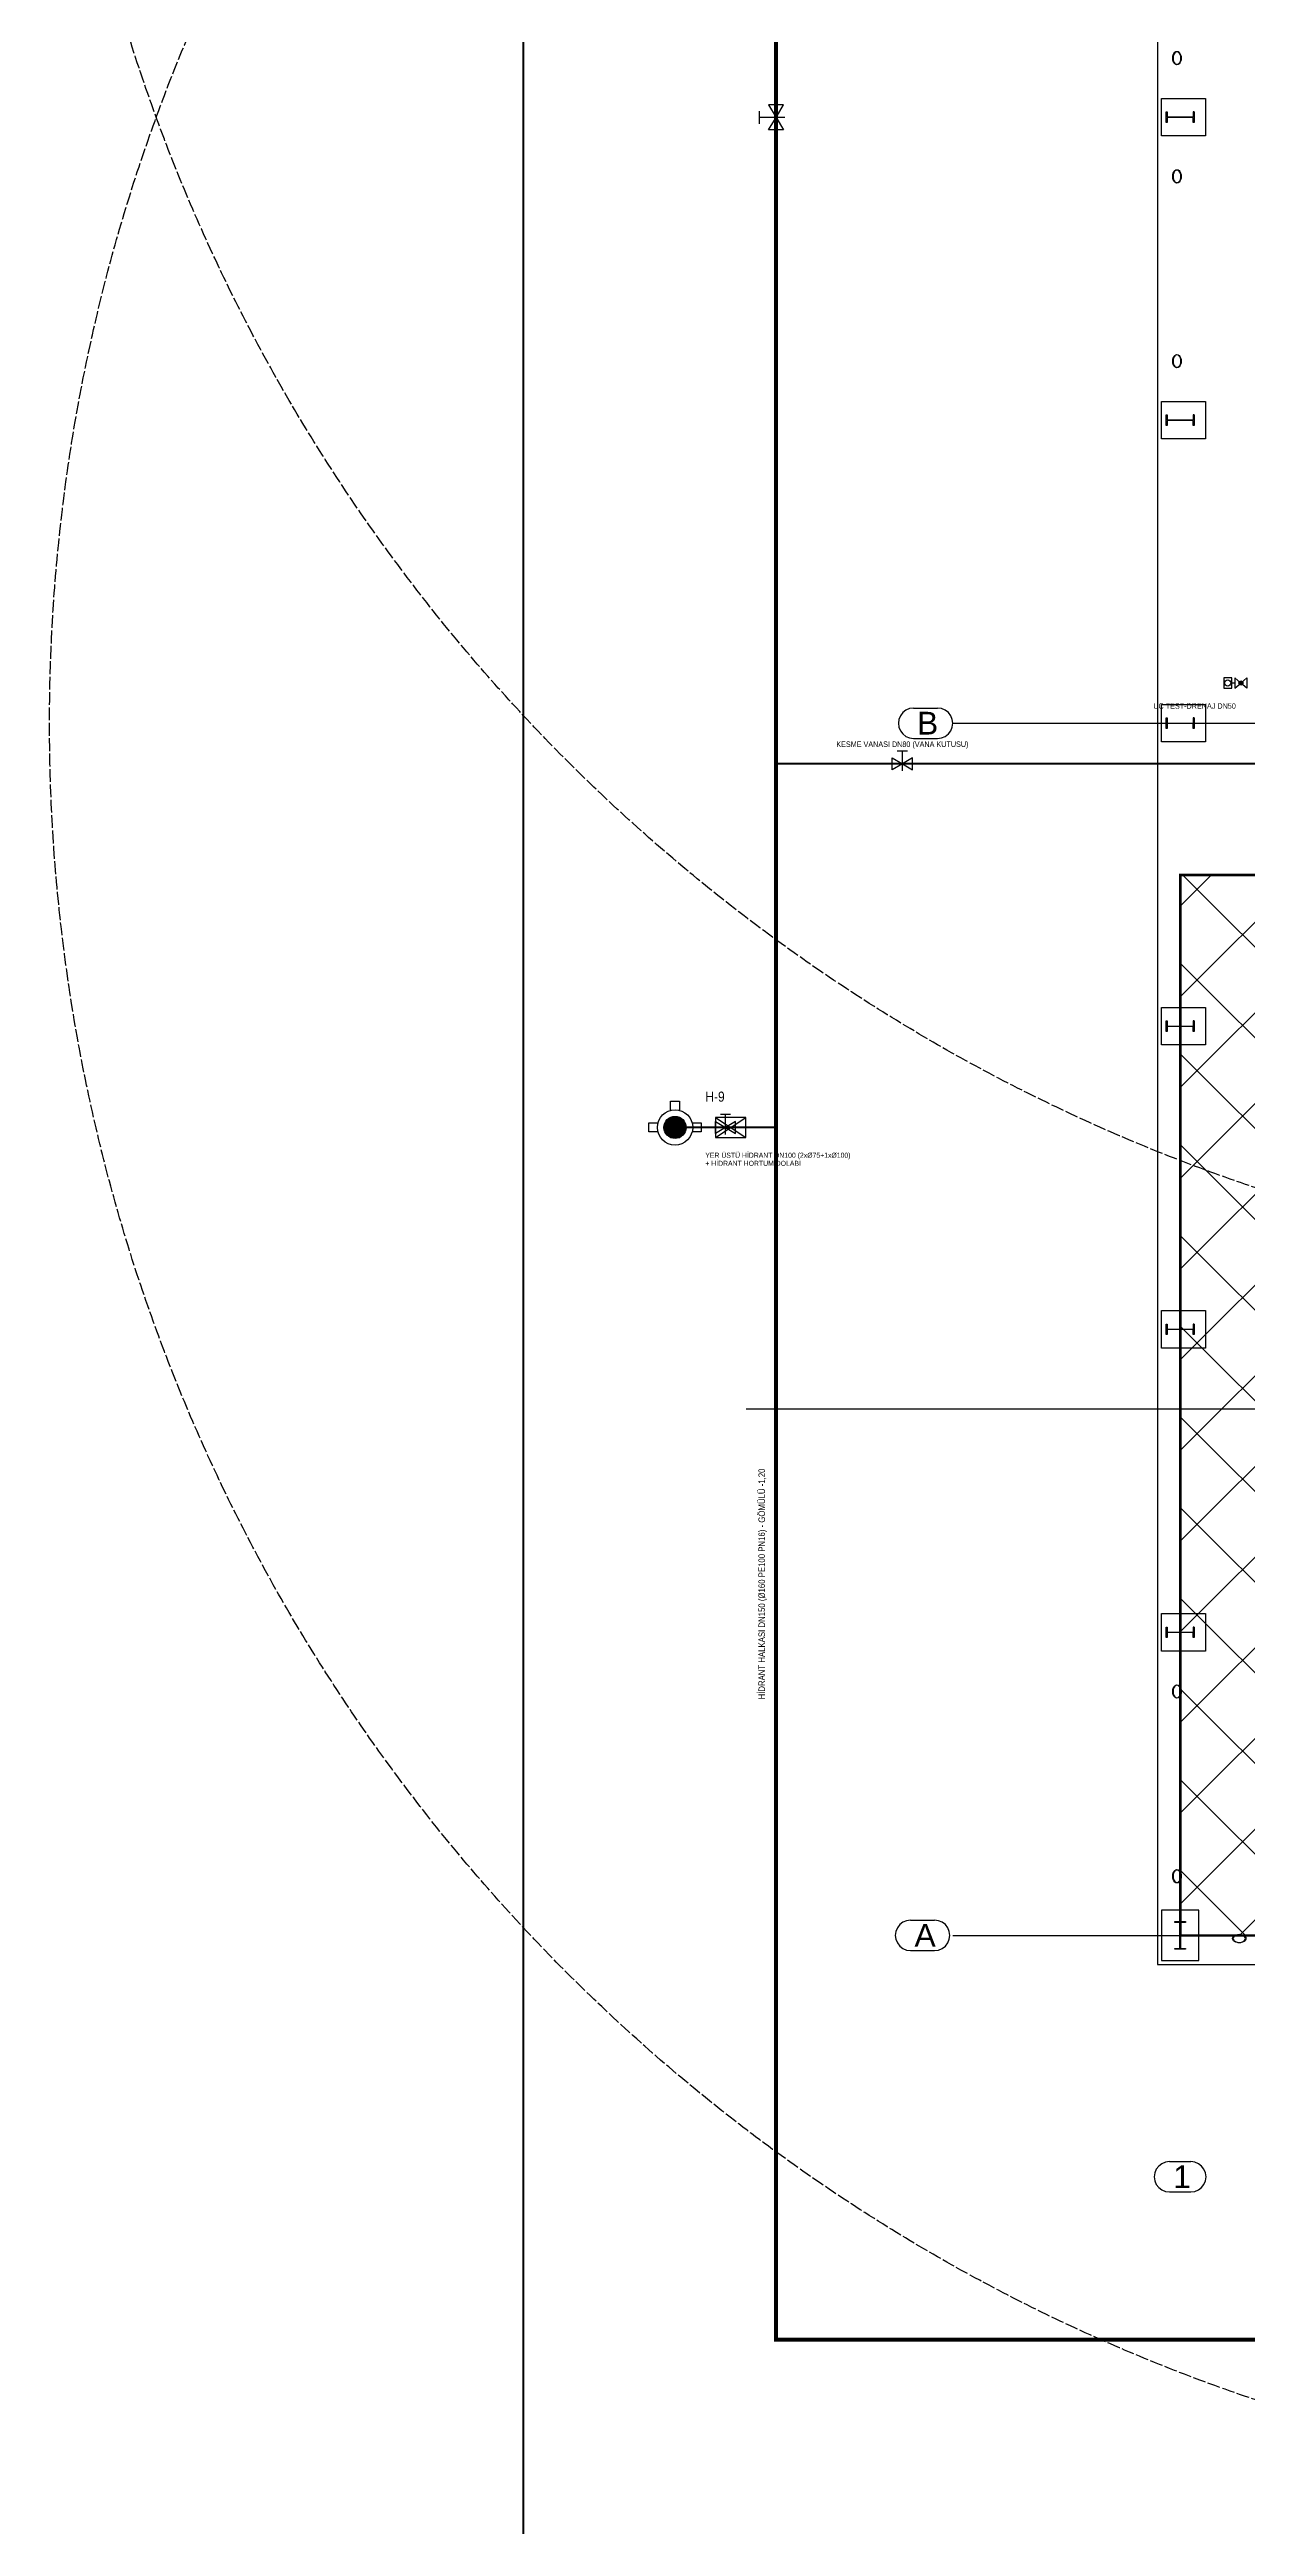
# Model space of a CAD drawing. Header units: centimetres. Extents: x 183171 to 202211, y -17274 to 19108.
# Drawn here: x 183171 to 185542, y 7086 to 11990 of the extents above; entities that cross this region are included whole.
import ezdxf
from ezdxf.enums import TextEntityAlignment as Align

# ---------------------------------------------------------------- set-up
doc = ezdxf.new("R2010")
doc.units = ezdxf.units.CM
doc.header["$LTSCALE"] = 20
doc.linetypes.add('DASHED', pattern=[1.524, 1.27, -0.254])
for name, color, linetype in [('ROTAS-MIMARI', 8, 'CONTINUOUS'), ('ROTAS-MIMARI-AKS', 8, 'CONTINUOUS'), ('ROTAS-MIMARI-KOLON', 8, 'CONTINUOUS'), ('ROTAS-PAFTA', 7, 'CONTINUOUS'), ('ROTAS-YANGIN-ALAN', 6, 'CONTINUOUS'), ('ROTAS-YANGIN-CAP', 2, 'CONTINUOUS'), ('ROTAS-YANGIN-DOLAP', 30, 'CONTINUOUS'), ('ROTAS-YANGIN-DOLAP-BORU', 30, 'CONTINUOUS'), ('ROTAS-YANGIN-DOLAP-ETKI', 9, 'DASHED'), ('ROTAS-YANGIN-HIDRANT', 4, 'CONTINUOUS'), ('ROTAS-YANGIN-HIDRANT-BORU', 4, 'DASHED'), ('ROTAS-YANGIN-SEMBOL', 1, 'CONTINUOUS'), ('ROTAS-YANGIN-YAZI', 7, 'CONTINUOUS')]:
    doc.layers.add(name, color=color, linetype=linetype)
doc.styles.add('ROTAS', font='arial.ttf')

# ---------------------------------------------------------------- blocks, each defined once
blk = doc.blocks.new('ROTAS-SMB-TEST-DRENAJ')
h = blk.add_hatch(color=256)
h.dxf.hatch_style = 1
h.paths.add_polyline_path([(-3, 0), (-3.1, 0.6), (-3.4, 1.2), (-3.8, 1.6), (-4.4, 1.9), (-5, 2), (-5.6, 1.9), (-6.2, 1.6), (-6.6, 1.2), (-6.9, 0.6), (-7, 0), (-6.9, -0.6), (-6.6, -1.2), (-6.2, -1.6), (-5.6, -1.9), (-5, -2), (-4.4, -1.9), (-3.8, -1.6), (-3.4, -1.2), (-3.1, -0.6)])
blk.add_line((1, 0), (4, 0))
for points in [[(-11, -5), (-11, 5), (-5, 0)], [(1, -5), (1, 5), (-5, 0)], [(4, -5), (12, -5), (12, 5), (4, 5)]]:
    blk.add_lwpolyline(points, close=True)
for centre, radius in [((-5, 0), 2), ((8, 0), 3)]:
    blk.add_circle(centre, radius)
blk = doc.blocks.new('ROTAS-SMB-KELEBEK')
for p, q in [((-5, 13), (5, 13)), ((0, 7), (0, 13)), ((0, -7), (0, 7))]:
    blk.add_line(p, q)
for points in [[(-10, -6), (-10, 6), (0, 0)], [(10, -6), (10, 6), (0, 0)]]:
    blk.add_lwpolyline(points, close=True)
blk = doc.blocks.new('ROTAS-SMB-HIDRANT')
h = blk.add_hatch(color=256)
h.dxf.hatch_style = 1
h.paths.add_polyline_path([(22, 0), (19.1, 11), (11, 19.1), (0, 22), (-11, 19.1), (-19.1, 11), (-22, 0), (-19.1, -11), (-11, -19.1), (0, -22), (11, -19.1), (19.1, -11)])
for points in [[(-9, 35), (-9, 52), (9, 52), (9, 35)], [(-35, -9), (-52, -9), (-52, 9), (-35, 9)], [(35, 9), (52, 9), (52, -9), (35, -9)]]:
    blk.add_lwpolyline(points)
for radius in [35, 22]:
    blk.add_circle((0, 0), radius)
blk = doc.blocks.new('ROTAS-SMB-HORTUM-DOLABI')
for p, q in [((-30, -20), (30, 20)), ((-30, 20), (30, -20))]:
    blk.add_line(p, q)
blk.add_lwpolyline([(-30, -20), (30, -20), (30, 20), (-30, 20)], close=True)

msp = doc.modelspace()

# ---------------------------------------------------------------- hatches: boundary and pattern name
at = {"layer": 'ROTAS-YANGIN-ALAN'}
h = msp.add_hatch(dxfattribs=at)
h.set_pattern_fill('ANSI37', scale=40)
h.paths.add_polyline_path([(185409, 8256), (186909, 8256), (186909, 10356), (185409, 10356)])

# ---------------------------------------------------------------- linework, layer by layer
at = {"layer": 'ROTAS-MIMARI'}
for points in [[(185364.3, 15501.3), (185364.3, 8198.8)], [(185371.8, 11893.3), (185458.8, 11893.3), (185458.8, 11819.3), (185371.8, 11819.3), (185371.8, 11893.3)], [(185371.8, 11293.3), (185458.8, 11293.3), (185458.8, 11219.3), (185371.8, 11219.3), (185371.8, 11293.3)], [(185371.8, 10693.3), (185458.8, 10693.3), (185458.8, 10619.3), (185371.8, 10619.3), (185371.8, 10693.3)], [(185371.8, 10093.3), (185458.8, 10093.3), (185458.8, 10019.3), (185371.8, 10019.3), (185371.8, 10093.3)], [(185371.8, 9493.3), (185458.8, 9493.3), (185458.8, 9419.3), (185371.8, 9419.3), (185371.8, 9493.3)], [(184549.9, 9299), (200448.5, 9299)], [(185371.8, 8893.3), (185458.8, 8893.3), (185458.8, 8819.3), (185371.8, 8819.3), (185371.8, 8893.3)], [(185445.8, 8306.3), (185371.8, 8306.3), (185371.8, 8206.3), (185445.8, 8206.3), (185445.8, 8306.3)], [(185364.3, 8198.8), (197408.8, 8198.8)]]:
    msp.add_lwpolyline(points, dxfattribs=at)
at = {"layer": 'ROTAS-MIMARI-AKS'}
for points in [[(184881, 10686.3), (184873.2, 10685.2), (184866, 10682.2), (184859.7, 10677.5), (184855, 10671.3), (184852, 10664), (184851, 10656.3), (184852, 10648.5), (184855, 10641.3), (184859.7, 10635.1), (184866, 10630.3), (184873.2, 10627.3), (184881, 10626.3)], [(184881, 10686.3), (184928.8, 10686.3)], [(184928.8, 10626.3), (184936.5, 10627.3), (184943.8, 10630.3), (184950, 10635.1), (184954.8, 10641.3), (184957.8, 10648.5), (184958.8, 10656.3), (184957.8, 10664), (184954.8, 10671.3), (184950, 10677.5), (184943.8, 10682.2), (184936.5, 10685.2), (184928.8, 10686.3)], [(184958.8, 10656.3), (200258.8, 10656.3)], [(184881, 10626.3), (184928.8, 10626.3)], [(184875, 8286.3), (184867.3, 8285.2), (184860, 8282.2), (184853.8, 8277.5), (184849.1, 8271.3), (184846.1, 8264), (184845, 8256.3), (184846.1, 8248.5), (184849.1, 8241.3), (184853.8, 8235.1), (184860, 8230.3), (184867.3, 8227.3), (184875, 8226.3)], [(184875, 8286.3), (184922.9, 8286.3)], [(184922.9, 8226.3), (184930.6, 8227.3), (184937.9, 8230.3), (184944.1, 8235.1), (184948.8, 8241.3), (184951.8, 8248.5), (184952.9, 8256.3), (184951.8, 8264), (184948.8, 8271.3), (184944.1, 8277.5), (184937.9, 8282.2), (184930.6, 8285.2), (184922.9, 8286.3)], [(184958.8, 8256.3), (200258.8, 8256.3)], [(184875, 8226.3), (184922.9, 8226.3)], [(185387.6, 7808.3), (185379.8, 7807.2), (185372.6, 7804.2), (185366.4, 7799.5), (185361.6, 7793.3), (185358.6, 7786), (185357.6, 7778.3), (185358.6, 7770.5), (185361.6, 7763.3), (185366.4, 7757), (185372.6, 7752.3), (185379.8, 7749.3), (185387.6, 7748.3)], [(185387.6, 7808.3), (185430, 7808.3)], [(185430, 7748.3), (185437.7, 7749.3), (185445, 7752.3), (185451.2, 7757), (185455.9, 7763.3), (185458.9, 7770.5), (185460, 7778.3), (185458.9, 7786), (185455.9, 7793.3), (185451.2, 7799.5), (185445, 7804.2), (185437.7, 7807.2), (185430, 7808.3)], [(185387.6, 7748.3), (185430, 7748.3)]]:
    msp.add_lwpolyline(points, dxfattribs=at)
at = {"layer": 'ROTAS-MIMARI-KOLON'}
for points in [[(185394.1, 11973.4), (185394.4, 11976.8)], [(185394.4, 11970), (185394.1, 11973.4)], [(185394.4, 11976.8), (185395.2, 11980)], [(185395.2, 11966.8), (185394.4, 11970)], [(185395, 11976.5), (185394.7, 11973.4)], [(185394.7, 11973.4), (185395, 11970.2)], [(185395.8, 11979.5), (185395, 11976.5)], [(185395, 11970.2), (185395.8, 11967.2)], [(185395.2, 11980), (185396.6, 11982.7)], [(185396.6, 11964), (185395.2, 11966.8)], [(185397, 11982), (185395.8, 11979.5)], [(185395.8, 11967.2), (185397, 11964.7)], [(185396.6, 11982.7), (185398.3, 11984.8)], [(185398.6, 11984), (185397, 11982)], [(185398.3, 11984.8), (185400.4, 11986.1)], [(185400.5, 11985.2), (185398.6, 11984)], [(185400.4, 11986.1), (185402.5, 11986.6)], [(185402.5, 11985.6), (185400.5, 11985.2)], [(185402.5, 11986.6), (185404.7, 11986.1)], [(185404.6, 11985.2), (185402.5, 11985.6)], [(185406.4, 11984), (185404.6, 11985.2)], [(185404.7, 11986.1), (185406.7, 11984.8)], [(185408.1, 11982), (185406.4, 11984)], [(185406.7, 11984.8), (185408.5, 11982.7)], [(185409.3, 11979.5), (185408.1, 11982)], [(185408.1, 11964.7), (185409.3, 11967.2)], [(185408.5, 11982.7), (185409.8, 11980)], [(185409.8, 11966.8), (185408.5, 11964)], [(185410.1, 11976.5), (185409.3, 11979.5)], [(185409.3, 11967.2), (185410.1, 11970.2)], [(185409.8, 11980), (185410.7, 11976.8)], [(185410.7, 11970), (185409.8, 11966.8)], [(185410.7, 11976.8), (185410.1, 11976.2)], [(185410.3, 11973.4), (185410.1, 11976.5)], [(185410.1, 11970.2), (185410.3, 11973.4)], [(185410.7, 11976.8), (185410.9, 11973.4)], [(185410.9, 11973.4), (185410.7, 11970)], [(185398.3, 11961.9), (185396.6, 11964)], [(185397, 11964.7), (185398.6, 11962.8)], [(185397.7, 11963.8), (185397.2, 11963.3)], [(185400.4, 11960.6), (185398.3, 11961.9)], [(185398.6, 11962.8), (185400.5, 11961.5)], [(185402.5, 11960.2), (185400.4, 11960.6)], [(185400.5, 11961.5), (185402.5, 11961.1)], [(185402.5, 11961.1), (185404.6, 11961.5)], [(185404.7, 11960.6), (185402.5, 11960.2)], [(185404.6, 11961.5), (185406.4, 11962.8)], [(185406.7, 11961.9), (185404.7, 11960.6)], [(185406.4, 11962.8), (185408.1, 11964.7)], [(185408.5, 11964), (185406.7, 11961.9)], [(185381.3, 11845.8), (185381.3, 11866.8)], [(185381.3, 11866.8), (185383, 11866.8)], [(185383, 11845.8), (185381.3, 11845.8)], [(185383, 11866.8), (185383, 11856.8)], [(185383, 11856.8), (185434.6, 11856.8)], [(185434.6, 11855.7), (185383, 11855.7)], [(185383, 11855.7), (185383, 11845.8)], [(185436.3, 11866.8), (185434.6, 11866.8)], [(185434.6, 11866.8), (185434.6, 11856.8)], [(185434.6, 11845.8), (185434.6, 11855.7)], [(185436.3, 11845.8), (185434.6, 11845.8)], [(185436.3, 11866.8), (185436.3, 11845.8)], [(185394.1, 11739.2), (185394.4, 11742.6)], [(185394.4, 11735.7), (185394.1, 11739.2)], [(185394.4, 11742.6), (185395.2, 11745.8)], [(185395.2, 11732.6), (185394.4, 11735.7)], [(185395, 11742.3), (185394.7, 11739.2)], [(185394.7, 11739.2), (185395, 11736)], [(185395.8, 11745.3), (185395, 11742.3)], [(185395, 11736), (185395.8, 11733)], [(185395.2, 11745.8), (185396.6, 11748.5)], [(185396.6, 11729.8), (185395.2, 11732.6)], [(185397, 11747.8), (185395.8, 11745.3)], [(185395.8, 11733), (185397, 11730.5)], [(185396.6, 11748.5), (185398.3, 11750.6)], [(185398.3, 11727.7), (185396.6, 11729.8)], [(185398.6, 11749.8), (185397, 11747.8)], [(185397, 11730.5), (185398.6, 11728.6)], [(185397.7, 11729.6), (185397.2, 11729.1)], [(185398.3, 11750.6), (185400.4, 11751.9)], [(185400.4, 11726.4), (185398.3, 11727.7)], [(185400.5, 11751), (185398.6, 11749.8)], [(185398.6, 11728.6), (185400.5, 11727.3)], [(185400.4, 11751.9), (185402.5, 11752.4)], [(185402.5, 11726), (185400.4, 11726.4)], [(185402.5, 11751.4), (185400.5, 11751)], [(185400.5, 11727.3), (185402.5, 11726.9)], [(185402.5, 11752.4), (185404.7, 11751.9)], [(185404.6, 11751), (185402.5, 11751.4)], [(185402.5, 11726.9), (185404.6, 11727.3)], [(185404.7, 11726.4), (185402.5, 11726)], [(185406.4, 11749.8), (185404.6, 11751)], [(185404.6, 11727.3), (185406.4, 11728.6)], [(185404.7, 11751.9), (185406.7, 11750.6)], [(185406.7, 11727.7), (185404.7, 11726.4)], [(185408.1, 11747.8), (185406.4, 11749.8)], [(185406.4, 11728.6), (185408.1, 11730.5)], [(185406.7, 11750.6), (185408.5, 11748.5)], [(185408.5, 11729.8), (185406.7, 11727.7)], [(185409.3, 11745.3), (185408.1, 11747.8)], [(185408.1, 11730.5), (185409.3, 11733)], [(185408.5, 11748.5), (185409.8, 11745.8)], [(185409.8, 11732.6), (185408.5, 11729.8)], [(185410.1, 11742.3), (185409.3, 11745.3)], [(185409.3, 11733), (185410.1, 11736)], [(185409.8, 11745.8), (185410.7, 11742.6)], [(185410.7, 11735.7), (185409.8, 11732.6)], [(185410.7, 11742.6), (185410.1, 11742)], [(185410.3, 11739.2), (185410.1, 11742.3)], [(185410.1, 11736), (185410.3, 11739.2)], [(185410.7, 11742.6), (185410.9, 11739.2)], [(185410.9, 11739.2), (185410.7, 11735.7)], [(185394.4, 11376.8), (185395.2, 11380)], [(185395.8, 11379.5), (185395, 11376.5)], [(185395.2, 11380), (185396.6, 11382.7)], [(185397, 11382), (185395.8, 11379.5)], [(185396.6, 11382.7), (185398.3, 11384.8)], [(185398.6, 11384), (185397, 11382)], [(185398.3, 11384.8), (185400.4, 11386.1)], [(185400.5, 11385.2), (185398.6, 11384)], [(185400.4, 11386.1), (185402.5, 11386.6)], [(185402.5, 11385.6), (185400.5, 11385.2)], [(185402.5, 11386.6), (185404.7, 11386.1)], [(185404.6, 11385.2), (185402.5, 11385.6)], [(185406.4, 11384), (185404.6, 11385.2)], [(185404.7, 11386.1), (185406.7, 11384.8)], [(185408.1, 11382), (185406.4, 11384)], [(185406.7, 11384.8), (185408.5, 11382.7)], [(185409.3, 11379.5), (185408.1, 11382)], [(185408.5, 11382.7), (185409.8, 11380)], [(185410.1, 11376.5), (185409.3, 11379.5)], [(185409.8, 11380), (185410.7, 11376.8)], [(185394.1, 11373.4), (185394.4, 11376.8)], [(185394.4, 11370), (185394.1, 11373.4)], [(185395.2, 11366.8), (185394.4, 11370)], [(185395, 11376.5), (185394.7, 11373.4)], [(185394.7, 11373.4), (185395, 11370.2)], [(185395, 11370.2), (185395.8, 11367.2)], [(185396.6, 11364), (185395.2, 11366.8)], [(185395.8, 11367.2), (185397, 11364.7)], [(185398.3, 11361.9), (185396.6, 11364)], [(185397, 11364.7), (185398.6, 11362.8)], [(185397.7, 11363.8), (185397.2, 11363.3)], [(185400.4, 11360.6), (185398.3, 11361.9)], [(185398.6, 11362.8), (185400.5, 11361.5)], [(185402.5, 11360.2), (185400.4, 11360.6)], [(185400.5, 11361.5), (185402.5, 11361.1)], [(185402.5, 11361.1), (185404.6, 11361.5)], [(185404.7, 11360.6), (185402.5, 11360.2)], [(185404.6, 11361.5), (185406.4, 11362.8)], [(185406.7, 11361.9), (185404.7, 11360.6)], [(185406.4, 11362.8), (185408.1, 11364.7)], [(185408.5, 11364), (185406.7, 11361.9)], [(185408.1, 11364.7), (185409.3, 11367.2)], [(185409.8, 11366.8), (185408.5, 11364)], [(185409.3, 11367.2), (185410.1, 11370.2)], [(185410.7, 11370), (185409.8, 11366.8)], [(185410.7, 11376.8), (185410.1, 11376.2)], [(185410.3, 11373.4), (185410.1, 11376.5)], [(185410.1, 11370.2), (185410.3, 11373.4)], [(185410.7, 11376.8), (185410.9, 11373.4)], [(185410.9, 11373.4), (185410.7, 11370)], [(185381.3, 11245.8), (185381.3, 11266.8)], [(185381.3, 11266.8), (185383, 11266.8)], [(185383, 11245.8), (185381.3, 11245.8)], [(185383, 11266.8), (185383, 11256.8)], [(185383, 11256.8), (185434.6, 11256.8)], [(185434.6, 11255.7), (185383, 11255.7)], [(185383, 11255.7), (185383, 11245.8)], [(185436.3, 11266.8), (185434.6, 11266.8)], [(185434.6, 11266.8), (185434.6, 11256.8)], [(185434.6, 11245.8), (185434.6, 11255.7)], [(185436.3, 11245.8), (185434.6, 11245.8)], [(185436.3, 11266.8), (185436.3, 11245.8)], [(185381.3, 10645.8), (185381.3, 10666.8)], [(185381.3, 10666.8), (185383, 10666.8)], [(185383, 10645.8), (185381.3, 10645.8)], [(185383, 10666.8), (185383, 10656.8)], [(185383, 10656.8), (185434.6, 10656.8)], [(185434.6, 10655.7), (185383, 10655.7)], [(185383, 10655.7), (185383, 10645.8)], [(185436.3, 10666.8), (185434.6, 10666.8)], [(185434.6, 10666.8), (185434.6, 10656.8)], [(185434.6, 10645.8), (185434.6, 10655.7)], [(185436.3, 10645.8), (185434.6, 10645.8)], [(185436.3, 10666.8), (185436.3, 10645.8)], [(185381.3, 10045.8), (185381.3, 10066.8)], [(185381.3, 10066.8), (185383, 10066.8)], [(185383, 10066.8), (185383, 10056.8)], [(185383, 10056.8), (185434.6, 10056.8)], [(185434.6, 10055.7), (185383, 10055.7)], [(185383, 10055.7), (185383, 10045.8)], [(185436.3, 10066.8), (185434.6, 10066.8)], [(185434.6, 10066.8), (185434.6, 10056.8)], [(185434.6, 10045.8), (185434.6, 10055.7)], [(185436.3, 10066.8), (185436.3, 10045.8)], [(185383, 10045.8), (185381.3, 10045.8)], [(185436.3, 10045.8), (185434.6, 10045.8)], [(185381.3, 9445.8), (185381.3, 9466.8)], [(185381.3, 9466.8), (185383, 9466.8)], [(185383, 9466.8), (185383, 9456.8)], [(185436.3, 9466.8), (185434.6, 9466.8)], [(185434.6, 9466.8), (185434.6, 9456.8)], [(185436.3, 9466.8), (185436.3, 9445.8)], [(185383, 9445.8), (185381.3, 9445.8)], [(185383, 9456.8), (185434.6, 9456.8)], [(185434.6, 9455.7), (185383, 9455.7)], [(185383, 9455.7), (185383, 9445.8)], [(185434.6, 9445.8), (185434.6, 9455.7)], [(185436.3, 9445.8), (185434.6, 9445.8)], [(185381.3, 8845.8), (185381.3, 8866.8)], [(185381.3, 8866.8), (185383, 8866.8)], [(185383, 8845.8), (185381.3, 8845.8)], [(185383, 8866.8), (185383, 8856.8)], [(185383, 8856.8), (185434.6, 8856.8)], [(185434.6, 8855.7), (185383, 8855.7)], [(185383, 8855.7), (185383, 8845.8)], [(185436.3, 8866.8), (185434.6, 8866.8)], [(185434.6, 8866.8), (185434.6, 8856.8)], [(185434.6, 8845.8), (185434.6, 8855.7)], [(185436.3, 8845.8), (185434.6, 8845.8)], [(185436.3, 8866.8), (185436.3, 8845.8)], [(185394.1, 8739.2), (185394.4, 8742.6)], [(185394.4, 8735.7), (185394.1, 8739.2)], [(185394.4, 8742.6), (185395.2, 8745.8)], [(185395.2, 8732.6), (185394.4, 8735.7)], [(185395, 8742.3), (185394.7, 8739.2)], [(185394.7, 8739.2), (185395, 8736)], [(185395.8, 8745.3), (185395, 8742.3)], [(185395, 8736), (185395.8, 8733)], [(185395.2, 8745.8), (185396.6, 8748.5)], [(185396.6, 8729.8), (185395.2, 8732.6)], [(185397, 8747.8), (185395.8, 8745.3)], [(185395.8, 8733), (185397, 8730.5)], [(185396.6, 8748.5), (185398.3, 8750.6)], [(185398.3, 8727.7), (185396.6, 8729.8)], [(185398.6, 8749.8), (185397, 8747.8)], [(185397, 8730.5), (185398.6, 8728.6)], [(185398.3, 8750.6), (185400.4, 8751.9)], [(185400.5, 8751), (185398.6, 8749.8)], [(185400.4, 8751.9), (185402.5, 8752.4)], [(185402.5, 8751.4), (185400.5, 8751)], [(185402.5, 8752.4), (185404.7, 8751.9)], [(185404.6, 8751), (185402.5, 8751.4)], [(185406.4, 8749.8), (185404.6, 8751)], [(185404.7, 8751.9), (185406.7, 8750.6)], [(185408.1, 8747.8), (185406.4, 8749.8)], [(185406.4, 8728.6), (185408.1, 8730.5)], [(185406.7, 8750.6), (185408.5, 8748.5)], [(185408.5, 8729.8), (185406.7, 8727.7)], [(185409.3, 8745.3), (185408.1, 8747.8)], [(185408.1, 8730.5), (185409.3, 8733)], [(185408.5, 8748.5), (185409.8, 8745.8)], [(185409.8, 8732.6), (185408.5, 8729.8)], [(185410.1, 8742.3), (185409.3, 8745.3)], [(185409.3, 8733), (185410.1, 8736)], [(185409.8, 8745.8), (185410.7, 8742.6)], [(185410.7, 8735.7), (185409.8, 8732.6)], [(185410.7, 8742.6), (185410.1, 8742)], [(185410.3, 8739.2), (185410.1, 8742.3)], [(185410.1, 8736), (185410.3, 8739.2)], [(185410.7, 8742.6), (185410.9, 8739.2)], [(185410.9, 8739.2), (185410.7, 8735.7)], [(185397.7, 8729.6), (185397.2, 8729.1)], [(185400.4, 8726.4), (185398.3, 8727.7)], [(185398.6, 8728.6), (185400.5, 8727.3)], [(185402.5, 8726), (185400.4, 8726.4)], [(185400.5, 8727.3), (185402.5, 8726.9)], [(185402.5, 8726.9), (185404.6, 8727.3)], [(185404.7, 8726.4), (185402.5, 8726)], [(185404.6, 8727.3), (185406.4, 8728.6)], [(185406.7, 8727.7), (185404.7, 8726.4)], [(185400.4, 8386.1), (185402.5, 8386.6)], [(185402.5, 8386.6), (185404.7, 8386.1)], [(185394.1, 8373.4), (185394.4, 8376.8)], [(185394.4, 8370), (185394.1, 8373.4)], [(185394.4, 8376.8), (185395.2, 8380)], [(185395.2, 8366.8), (185394.4, 8370)], [(185395, 8376.5), (185394.7, 8373.4)], [(185394.7, 8373.4), (185395, 8370.2)], [(185395.8, 8379.5), (185395, 8376.5)], [(185395, 8370.2), (185395.8, 8367.2)], [(185395.2, 8380), (185396.6, 8382.7)], [(185396.6, 8364), (185395.2, 8366.8)], [(185397, 8382), (185395.8, 8379.5)], [(185395.8, 8367.2), (185397, 8364.7)], [(185396.6, 8382.7), (185398.3, 8384.8)], [(185398.3, 8361.9), (185396.6, 8364)], [(185398.6, 8384), (185397, 8382)], [(185397, 8364.7), (185398.6, 8362.8)], [(185397.7, 8363.8), (185397.2, 8363.3)], [(185398.3, 8384.8), (185400.4, 8386.1)], [(185400.4, 8360.6), (185398.3, 8361.9)], [(185400.5, 8385.2), (185398.6, 8384)], [(185398.6, 8362.8), (185400.5, 8361.5)], [(185402.5, 8360.2), (185400.4, 8360.6)], [(185402.5, 8385.6), (185400.5, 8385.2)], [(185400.5, 8361.5), (185402.5, 8361.1)], [(185404.6, 8385.2), (185402.5, 8385.6)], [(185402.5, 8361.1), (185404.6, 8361.5)], [(185404.7, 8360.6), (185402.5, 8360.2)], [(185406.4, 8384), (185404.6, 8385.2)], [(185404.6, 8361.5), (185406.4, 8362.8)], [(185404.7, 8386.1), (185406.7, 8384.8)], [(185406.7, 8361.9), (185404.7, 8360.6)], [(185408.1, 8382), (185406.4, 8384)], [(185406.4, 8362.8), (185408.1, 8364.7)], [(185406.7, 8384.8), (185408.5, 8382.7)], [(185408.5, 8364), (185406.7, 8361.9)], [(185409.3, 8379.5), (185408.1, 8382)], [(185408.1, 8364.7), (185409.3, 8367.2)], [(185408.5, 8382.7), (185409.8, 8380)], [(185409.8, 8366.8), (185408.5, 8364)], [(185410.1, 8376.5), (185409.3, 8379.5)], [(185409.3, 8367.2), (185410.1, 8370.2)], [(185409.8, 8380), (185410.7, 8376.8)], [(185410.7, 8370), (185409.8, 8366.8)], [(185410.7, 8376.8), (185410.1, 8376.2)], [(185410.3, 8373.4), (185410.1, 8376.5)], [(185410.1, 8370.2), (185410.3, 8373.4)], [(185410.7, 8376.8), (185410.7, 8376.8)], [(185410.7, 8376.8), (185410.9, 8373.4)], [(185410.9, 8373.4), (185410.7, 8370)], [(185398.3, 8282), (185398.3, 8283.8)], [(185398.3, 8283.8), (185419.3, 8283.8)], [(185408.2, 8282), (185398.3, 8282)], [(185408.2, 8230.5), (185408.2, 8282)], [(185419.3, 8282), (185409.3, 8282)], [(185409.3, 8282), (185409.3, 8230.5)], [(185419.3, 8283.8), (185419.3, 8282)], [(185512.7, 8250), (185513.1, 8252.2)], [(185513.1, 8247.8), (185512.7, 8250)], [(185513.8, 8250.6), (185513, 8251.4)], [(185513.1, 8252.2), (185514.5, 8254.2)], [(185514.5, 8245.8), (185513.1, 8247.8)], [(185514.1, 8252), (185513.6, 8250)], [(185513.6, 8250), (185514.1, 8248)], [(185515.3, 8253.9), (185514.1, 8252)], [(185514.1, 8248), (185515.3, 8246.1)], [(185514.5, 8254.2), (185516.6, 8256)], [(185516.6, 8244.1), (185514.5, 8245.8)], [(185517.2, 8255.5), (185515.3, 8253.9)], [(185515.3, 8246.1), (185517.2, 8244.5)], [(185516.6, 8256), (185519.3, 8257.3)], [(185519.3, 8242.7), (185516.6, 8244.1)], [(185519.8, 8256.8), (185517.2, 8255.5)], [(185517.2, 8244.5), (185519.8, 8243.2)], [(185519.3, 8257.3), (185522.5, 8258.1)], [(185522.5, 8241.9), (185519.3, 8242.7)], [(185522.7, 8257.6), (185519.8, 8256.8)], [(185519.8, 8243.2), (185522.7, 8242.5)], [(185522.5, 8241.9), (185521.6, 8242.8)], [(185522.5, 8258.1), (185525.9, 8258.4)], [(185525.9, 8241.6), (185522.5, 8241.9)], [(185525.9, 8257.8), (185522.7, 8257.6)], [(185522.7, 8242.5), (185525.9, 8242.2)], [(185525.9, 8258.4), (185529.3, 8258.1)], [(185529.1, 8257.6), (185525.9, 8257.8)], [(185525.9, 8242.2), (185529.1, 8242.5)], [(185529.3, 8241.9), (185525.9, 8241.6)], [(185532, 8256.8), (185529.1, 8257.6)], [(185529.1, 8242.5), (185532, 8243.2)], [(185529.3, 8258.1), (185532.5, 8257.3)], [(185532.5, 8242.7), (185529.3, 8241.9)], [(185534.5, 8255.5), (185532, 8256.8)], [(185532, 8243.2), (185534.5, 8244.5)], [(185532.5, 8257.3), (185535.2, 8256)], [(185535.2, 8244.1), (185532.5, 8242.7)], [(185538.6, 8252.2), (185534.5, 8256.3)], [(185536.5, 8253.9), (185534.5, 8255.5)], [(185534.5, 8244.5), (185536.5, 8246.1)], [(185535.2, 8256), (185537.3, 8254.2)], [(185537.3, 8245.8), (185535.2, 8244.1)], [(185537.7, 8252), (185536.5, 8253.9)], [(185536.5, 8246.1), (185537.7, 8248)], [(185537.3, 8254.2), (185538.6, 8252.2)], [(185538.6, 8247.8), (185537.3, 8245.8)], [(185538.1, 8250), (185537.7, 8252)], [(185537.7, 8248), (185538.1, 8250)], [(185538.6, 8252.2), (185538.6, 8252.2)], [(185538.6, 8252.2), (185539.1, 8250)], [(185539.1, 8250), (185538.6, 8247.8)], [(185398.3, 8228.8), (185398.3, 8230.5)], [(185398.3, 8230.5), (185408.2, 8230.5)], [(185419.3, 8228.8), (185398.3, 8228.8)], [(185409.3, 8230.5), (185419.3, 8230.5)], [(185419.3, 8230.5), (185419.3, 8228.8)]]:
    msp.add_lwpolyline(points, dxfattribs=at)
at = {"layer": 'ROTAS-PAFTA', "const_width": 4}
msp.add_lwpolyline([(184109, 6806), (201109, 6806), (201109, 19106), (184109, 19106)], close=True, dxfattribs=at)
at = {"layer": 'ROTAS-YANGIN-ALAN', "const_width": 5}
msp.add_lwpolyline([(185409, 8256), (186909, 8256), (186909, 10356), (185409, 10356)], close=True, dxfattribs=at)
at = {"layer": 'ROTAS-YANGIN-DOLAP-BORU', "const_width": 4}
msp.add_lwpolyline([(184609, 10576), (198639, 10576)], dxfattribs=at)
at = {"layer": 'ROTAS-YANGIN-DOLAP-ETKI'}
for centre in [(186671, 13056), (186671, 10656)]:
    msp.add_circle(centre, 3500, dxfattribs=at)
at = {"layer": 'ROTAS-YANGIN-HIDRANT-BORU', "const_width": 8}
msp.add_lwpolyline([(184609, 7456), (200609, 7456), (200609, 16256), (184609, 16256)], close=True, dxfattribs=at)
at = {"layer": 'ROTAS-YANGIN-HIDRANT-BORU', "const_width": 4}
msp.add_lwpolyline([(184609, 9856), (184409, 9856)], dxfattribs=at)

# ---------------------------------------------------------------- block references
at = {"layer": 'ROTAS-YANGIN-DOLAP', "xscale": 2, "yscale": 2}
msp.add_blockref('ROTAS-SMB-KELEBEK', (184859, 10576), dxfattribs=at)
at = {"layer": 'ROTAS-YANGIN-HIDRANT', "xscale": 2.5, "yscale": 2.5, "rotation": 90}
msp.add_blockref('ROTAS-SMB-KELEBEK', (184609, 11856), dxfattribs=at)
at = {"layer": 'ROTAS-YANGIN-HIDRANT'}
for name, p in [('ROTAS-SMB-HIDRANT', (184409, 9856)), ('ROTAS-SMB-HORTUM-DOLABI', (184519, 9856))]:
    msp.add_blockref(name, p, dxfattribs=at)
at = {"layer": 'ROTAS-YANGIN-HIDRANT', "xscale": 2, "yscale": 2}
msp.add_blockref('ROTAS-SMB-KELEBEK', (184509, 9856), dxfattribs=at)
at = {"layer": 'ROTAS-YANGIN-SEMBOL', "xscale": 2, "yscale": 2, "rotation": 180}
msp.add_blockref('ROTAS-SMB-TEST-DRENAJ', (185519, 10736), dxfattribs=at)

# ---------------------------------------------------------------- texts
at = {"layer": 'ROTAS-MIMARI-AKS', "style": 'ROTAS'}
for s, p in [('B', (184888, 10634)), ('A', (184883, 8234)), ('1', (185395, 7756))]:
    msp.add_text(s, height=45, dxfattribs=at).set_placement(p)
at = {"layer": 'ROTAS-YANGIN-CAP', "style": 'ROTAS', "width": 0.85}
msp.add_text('HİDRANT HALKASI DN150 (Ø160 PE100 PN16) - GÖMÜLÜ -1,20', height=13, rotation=90, dxfattribs=at).set_placement((184591, 8952), align=Align.BOTTOM_CENTER)
at = {"layer": 'ROTAS-YANGIN-HIDRANT', "style": 'ROTAS', "width": 0.85}
msp.add_text('H-9', height=20, dxfattribs=at).set_placement((184469, 9901), align=Align.BOTTOM_LEFT)
for s, p in [('YER ÜSTÜ HİDRANT DN100 (2xØ75+1xØ100)', (184469, 9806)), ('+ HİDRANT HORTUM DOLABI', (184469, 9790))]:
    msp.add_text(s, height=10, dxfattribs=at).set_placement(p, align=Align.TOP_LEFT)
at = {"layer": 'ROTAS-YANGIN-YAZI', "style": 'ROTAS', "width": 0.85}
msp.add_text('UÇ TEST-DRENAJ DN50', height=11, dxfattribs=at).set_placement((185519, 10696), align=Align.TOP_RIGHT)
msp.add_text('KESME VANASI DN80 (VANA KUTUSU)', height=11, dxfattribs=at).set_placement((184859, 10606), align=Align.BOTTOM_CENTER)

doc.saveas('drawing.dxf')
